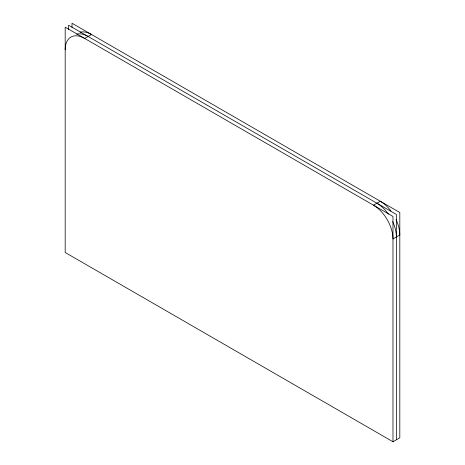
<?xml version="1.0" encoding="UTF-8"?>
<svg xmlns="http://www.w3.org/2000/svg" width="465" height="465" viewBox="0 0 465 465"><rect width="100%" height="100%" fill="white"/><g stroke="black" fill="none" stroke-linecap="round" stroke-linejoin="round"><path stroke-width="0.7" d="M392.983 441.75L392.983 216.446L65.187 27.191L65.187 252.495L392.983 441.75L399.813 437.809L399.813 212.505L72.017 23.25L72.017 27.476M396.401 439.78L396.401 214.475L68.599 25.22L68.599 29.568M65.187 49.726A27.592 15.932 60 0 1 84.7 38.456L91.529 34.515A27.592 15.932 60 0 0 80.056 32.195M376.888 203.211A27.592 15.932 60 0 1 388.356 214.132M392.675 221.607A27.592 15.932 60 0 1 396.401 237.005M76.644 34.166A27.592 15.932 60 0 1 88.112 36.485M390.931 211.005A27.592 15.932 60 0 0 380.3 201.24L373.471 205.181A27.592 15.932 60 0 1 392.983 238.975L399.813 235.034A27.592 15.932 60 0 0 396.087 219.637"/></g></svg>
